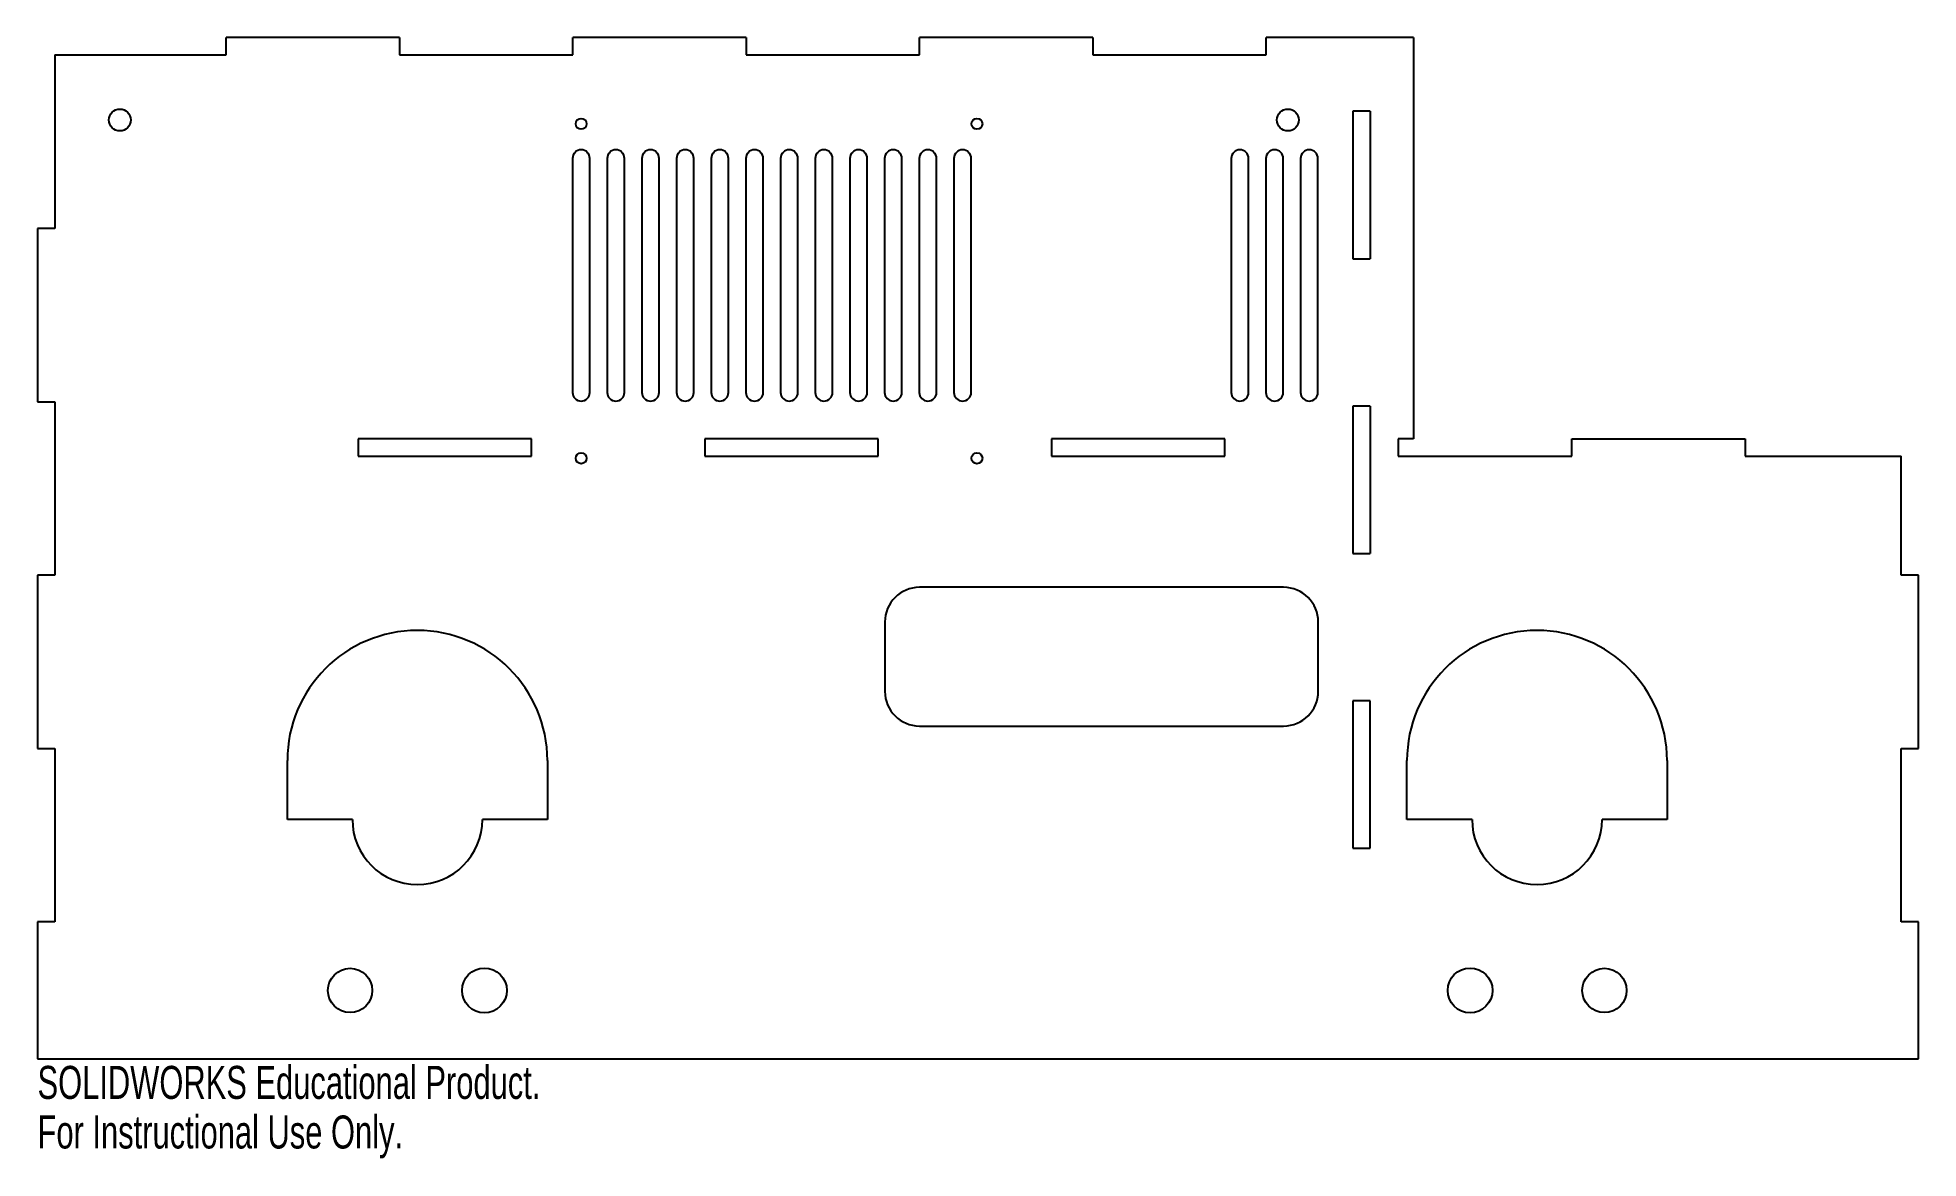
# Model space of a CAD drawing. Header units: inches. Extents: x -5 to 5.8, y -3.5 to 2.9.
import ezdxf

# ---------------------------------------------------------------- set-up
doc = ezdxf.new("R2010")
doc.units = ezdxf.units.IN
doc.header["$MEASUREMENT"] = 0
doc.styles.add('SLDTEXTSTYLE0', font='TXT', dxfattribs={"width": 0.7})

msp = doc.modelspace()

# ---------------------------------------------------------------- linework, layer by layer
at = {"color": 7, "linetype": 'Continuous', "lineweight": 25}
for p, q in [((-3.931, 2.845), (-3.931, 2.945)), ((-2.931, 2.945), (-3.931, 2.945)), ((-2.931, 2.945), (-2.931, 2.845)), ((-1.931, 2.845), (-1.931, 2.945)), ((-0.931, 2.945), (-1.931, 2.945)), ((-0.931, 2.945), (-0.931, 2.845)), ((0.069, 2.845), (0.069, 2.945)), ((1.069, 2.945), (0.069, 2.945)), ((1.069, 2.945), (1.069, 2.845)), ((2.069, 2.845), (2.069, 2.945)), ((2.919, 2.945), (2.069, 2.945)), ((2.919, 2.945), (2.919, 0.632)), ((-4.919, 2.845), (-3.931, 2.845)), ((-4.919, 2.845), (-4.919, 1.845)), ((-2.931, 2.845), (-1.931, 2.845)), ((-0.931, 2.845), (0.069, 2.845)), ((1.069, 2.845), (2.069, 2.845)), ((2.669, 2.52), (2.569, 2.52)), ((2.569, 2.52), (2.569, 1.67)), ((2.669, 2.52), (2.669, 1.67)), ((-1.933, 2.248), (-1.933, 0.899)), ((-1.833, 0.899), (-1.833, 2.248)), ((-1.733, 2.248), (-1.733, 0.899)), ((-1.633, 0.899), (-1.633, 2.248)), ((-1.533, 2.248), (-1.533, 0.899)), ((-1.433, 0.899), (-1.433, 2.248)), ((-1.333, 2.248), (-1.333, 0.899)), ((-1.233, 0.899), (-1.233, 2.248)), ((-1.133, 2.248), (-1.133, 0.899)), ((-1.033, 0.899), (-1.033, 2.248)), ((-0.933, 2.248), (-0.933, 0.899)), ((-0.833, 0.899), (-0.833, 2.248)), ((-0.733, 2.248), (-0.733, 0.899)), ((-0.633, 0.899), (-0.633, 2.248)), ((-0.533, 2.248), (-0.533, 0.899)), ((-0.433, 0.899), (-0.433, 2.248)), ((-0.333, 2.248), (-0.333, 0.899)), ((-0.233, 0.899), (-0.233, 2.248)), ((-0.133, 2.248), (-0.133, 0.899)), ((-0.033, 0.899), (-0.033, 2.248)), ((0.067, 2.248), (0.067, 0.899)), ((0.167, 0.899), (0.167, 2.248)), ((0.267, 2.248), (0.267, 0.899)), ((0.367, 0.899), (0.367, 2.248)), ((1.867, 2.248), (1.867, 0.899)), ((1.967, 0.899), (1.967, 2.248)), ((2.067, 2.248), (2.067, 0.899)), ((2.167, 0.899), (2.167, 2.248)), ((2.267, 2.248), (2.267, 0.899)), ((2.367, 0.899), (2.367, 2.248)), ((-5.019, 1.845), (-5.019, 0.845)), ((-4.919, 1.845), (-5.019, 1.845)), ((2.569, 1.67), (2.669, 1.67)), ((-5.019, 0.845), (-4.919, 0.845)), ((-4.919, 0.845), (-4.919, -0.155)), ((2.569, 0.82), (2.569, -0.03)), ((2.669, 0.82), (2.569, 0.82)), ((2.669, 0.82), (2.669, -0.03)), ((-2.169, 0.632), (-3.169, 0.632)), ((-3.169, 0.632), (-3.169, 0.532)), ((-2.169, 0.532), (-2.169, 0.632)), ((-0.169, 0.632), (-1.169, 0.632)), ((-1.169, 0.632), (-1.169, 0.532)), ((-0.169, 0.532), (-0.169, 0.632)), ((1.831, 0.632), (0.831, 0.632)), ((0.831, 0.632), (0.831, 0.532)), ((1.831, 0.532), (1.831, 0.632)), ((2.919, 0.632), (2.831, 0.632)), ((2.831, 0.632), (2.831, 0.532)), ((3.831, 0.632), (4.831, 0.632)), ((3.831, 0.532), (3.831, 0.632)), ((4.831, 0.632), (4.831, 0.532)), ((-3.169, 0.532), (-2.169, 0.532)), ((-1.169, 0.532), (-0.169, 0.532)), ((0.831, 0.532), (1.831, 0.532)), ((2.831, 0.532), (3.831, 0.532)), ((4.831, 0.532), (5.731, 0.532)), ((5.731, -0.155), (5.731, 0.532)), ((2.569, -0.03), (2.669, -0.03)), ((-5.019, -0.155), (-5.019, -1.155)), ((-4.919, -0.155), (-5.019, -0.155)), ((5.831, -0.155), (5.731, -0.155)), ((5.831, -1.155), (5.831, -0.155)), ((2.169, -0.225), (0.069, -0.225)), ((-0.131, -0.425), (-0.131, -0.825)), ((2.369, -0.825), (2.369, -0.425)), ((2.669, -0.88), (2.569, -0.88)), ((2.569, -0.88), (2.569, -1.73)), ((2.669, -1.73), (2.669, -0.88)), ((0.069, -1.025), (2.169, -1.025)), ((-5.019, -1.155), (-4.919, -1.155)), ((-4.919, -1.155), (-4.919, -2.155)), ((5.731, -1.155), (5.831, -1.155)), ((5.731, -2.155), (5.731, -1.155)), ((-3.578, -1.564), (-3.578, -1.224)), ((-2.078, -1.224), (-2.078, -1.564)), ((2.881, -1.564), (2.881, -1.224)), ((4.381, -1.224), (4.381, -1.564)), ((-3.203, -1.564), (-3.578, -1.564)), ((-2.078, -1.564), (-2.453, -1.564)), ((3.256, -1.564), (2.881, -1.564)), ((4.381, -1.564), (4.006, -1.564)), ((2.569, -1.73), (2.669, -1.73)), ((-5.019, -2.155), (-5.019, -2.945)), ((-4.919, -2.155), (-5.019, -2.155)), ((5.831, -2.155), (5.731, -2.155)), ((5.831, -2.945), (5.831, -2.155)), ((-5.019, -2.945), (5.831, -2.945))]:
    msp.add_line(p, q, dxfattribs=at)
for centre, radius in [((-4.544, 2.47), 0.063), ((2.194, 2.47), 0.063), ((-1.883, 2.448), 0.0315), ((0.4, 2.448), 0.0315), ((-1.883, 0.519), 0.0315), ((0.4, 0.519), 0.0315), ((-3.216, -2.55), 0.128), ((-2.441, -2.55), 0.129), ((3.245, -2.55), 0.129), ((4.02, -2.55), 0.128)]:
    msp.add_circle(centre, radius, dxfattribs=at)
for centre, radius, start, end in [((-1.883, 2.248), 0.05, 0, 180), ((-1.683, 2.248), 0.05, 0, 180), ((-1.483, 2.248), 0.05, 0, 180), ((-1.283, 2.248), 0.05, 0, 180), ((-1.083, 2.248), 0.05, 0, 180), ((-0.883, 2.248), 0.05, 0, 180), ((-0.683, 2.248), 0.05, 0, 180), ((-0.483, 2.248), 0.05, 0, 180), ((-0.283, 2.248), 0.05, 0, 180), ((-0.083, 2.248), 0.05, 0, 180), ((0.117, 2.248), 0.05, 0, 180), ((0.317, 2.248), 0.05, 0, 180), ((1.917, 2.248), 0.05, 0, 180), ((2.117, 2.248), 0.05, 0, 180), ((2.317, 2.248), 0.05, 0, 180), ((-1.883, 0.899), 0.05, 180, 0), ((-1.683, 0.899), 0.05, 180, 0), ((-1.483, 0.899), 0.05, 180, 0), ((-1.283, 0.899), 0.05, 180, 0), ((-1.083, 0.899), 0.05, 180, 0), ((-0.883, 0.899), 0.05, 180, 0), ((-0.683, 0.899), 0.05, 180, 0), ((-0.483, 0.899), 0.05, 180, 0), ((-0.283, 0.899), 0.05, 180, 0), ((-0.083, 0.899), 0.05, 180, 0), ((0.117, 0.899), 0.05, 180, 0), ((0.317, 0.899), 0.05, 180, 0), ((1.917, 0.899), 0.05, 180, 0), ((2.117, 0.899), 0.05, 180, 0), ((2.317, 0.899), 0.05, 180, 0), ((0.069, -0.425), 0.2, 90, 180), ((2.169, -0.425), 0.2, 0, 90), ((-2.828, -1.224), 0.75, 0, 180), ((3.631, -1.224), 0.75, 0, 180), ((0.069, -0.825), 0.2, 180, 270), ((2.169, -0.825), 0.2, 270, 0), ((-2.828, -1.564), 0.375, 180, 0), ((3.631, -1.564), 0.375, 180, 0)]:
    msp.add_arc(centre, radius, start, end, dxfattribs=at)

# ---------------------------------------------------------------- texts
at = {"color": 7, "linetype": 'Continuous', "char_height": 0.1903, "attachment_point": 1, "style": 'SLDTEXTSTYLE0'}
for s, insert in [('SOLIDWORKS Educational Product.', (-5.019, -2.985)), ('For Instructional Use Only.', (-5.019, -3.271))]:
    msp.add_mtext(s, dxfattribs=dict(at, insert=insert))

doc.saveas('drawing.dxf')
